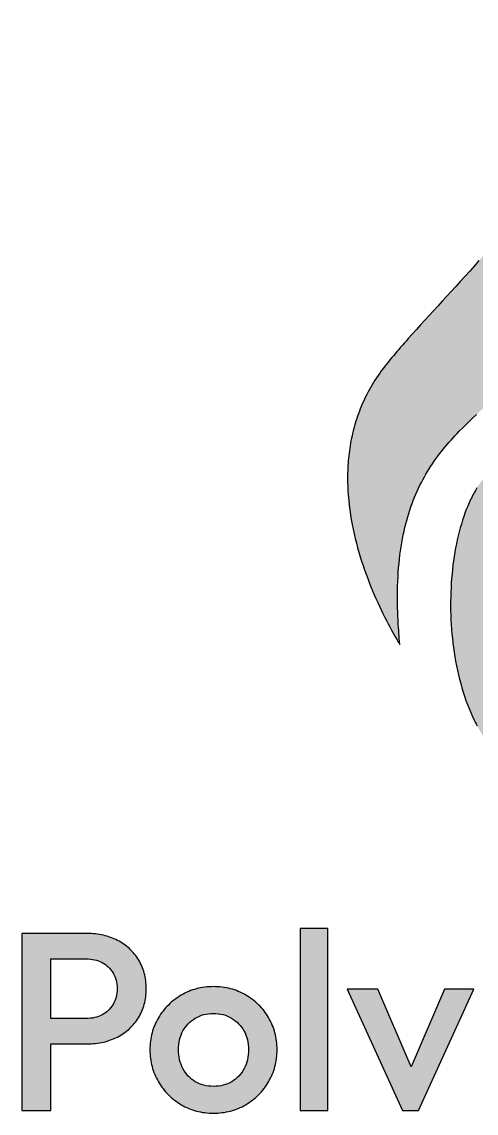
# Model space of a CAD drawing. Extents: x 508 to 1347, y -1414 to -579.
# Drawn here: x 508 to 841, y -1379 to -579 of the extents above; entities that cross this region are included whole.
import ezdxf

# ---------------------------------------------------------------- set-up
doc = ezdxf.new("R2010")
doc.units = 0
doc.layers.add('SYMBOL', color=30, linetype='Continuous')
doc.layers.add('WORDMARK', color=250, linetype='Continuous')

msp = doc.modelspace()

# ---------------------------------------------------------------- hatches: boundary and pattern name
at = {"layer": 'SYMBOL', "true_color": 0xd9480f}
msp.add_hatch(color=7, dxfattribs=at).paths.add_polyline_path([(784.87, -1033.02), (784.69, -1030.91), (784.52, -1028.81), (784.36, -1026.73), (784.22, -1024.67), (784.08, -1022.63), (783.96, -1020.61), (783.85, -1018.6), (783.75, -1016.62), (783.66, -1014.65), (783.58, -1012.71), (783.52, -1010.77), (783.46, -1008.86), (783.42, -1006.97), (783.39, -1005.09), (783.36, -1003.23), (783.35, -1001.39), (783.36, -999.57), (783.37, -997.76), (783.39, -995.97), (783.47, -992.44), (783.59, -988.97), (783.75, -985.57), (783.95, -982.24), (784.19, -978.97), (784.48, -975.76), (784.8, -972.61), (785.16, -969.52), (785.56, -966.49), (786, -963.51), (786.48, -960.59), (786.99, -957.73), (787.54, -954.92), (788.13, -952.17), (788.75, -949.46), (789.41, -946.81), (790.1, -944.21), (790.82, -941.65), (791.58, -939.15), (792.37, -936.68), (793.19, -934.27), (794.05, -931.9), (794.93, -929.57), (795.85, -927.28), (796.79, -925.04), (797.77, -922.83), (798.77, -920.66), (799.81, -918.53), (800.87, -916.44), (801.96, -914.38), (803.07, -912.36), (804.21, -910.37), (805.38, -908.41), (806.57, -906.48), (807.79, -904.58), (809.03, -902.71), (810.29, -900.87), (811.58, -899.05), (812.89, -897.26), (814.22, -895.49), (815.57, -893.75), (816.95, -892.03), (818.34, -890.33), (819.76, -888.65), (821.19, -886.98), (822.64, -885.34), (824.11, -883.71), (825.6, -882.1), (827.11, -880.5), (828.63, -878.91), (831.72, -875.78), (834.87, -872.68), (838.08, -869.62), (841.34, -866.57), (844.64, -863.54), (847.99, -860.51), (851.38, -857.48), (854.8, -854.43), (858.25, -851.36), (861.73, -848.26), (865.22, -845.12), (868.74, -841.93), (872.27, -838.68), (875.8, -835.36), (877.57, -833.68), (879.34, -831.97), (881.11, -830.24), (882.88, -828.49), (884.65, -826.72), (886.41, -824.92), (888.18, -823.1), (889.94, -821.25), (891.7, -819.37), (893.45, -817.47), (895.2, -815.53), (896.95, -813.56), (898.69, -811.56), (900.42, -809.53), (902.15, -807.46), (903.87, -805.36), (905.58, -803.22), (907.29, -801.04), (908.99, -798.83), (910.67, -796.57), (912.35, -794.27), (914.02, -791.93), (915.67, -789.55), (917.32, -787.12), (918.95, -784.65), (920.57, -782.13), (922.18, -779.56), (923.77, -776.95), (925.35, -774.28), (926.92, -771.57), (928.47, -768.8), (930, -765.97), (931.52, -763.1), (933.03, -760.17), (934.51, -757.18), (935.98, -754.13), (937.43, -751.02), (938.86, -747.86), (940.27, -744.63), (941.66, -741.34), (941.66, -743.2), (941.64, -745.04), (941.59, -746.88), (941.51, -748.72), (941.41, -750.54), (941.28, -752.36), (941.12, -754.17), (940.93, -755.98), (940.72, -757.78), (940.49, -759.57), (940.22, -761.36), (939.94, -763.14), (939.63, -764.91), (939.3, -766.67), (938.94, -768.43), (938.56, -770.18), (938.15, -771.93), (937.73, -773.66), (937.28, -775.39), (936.81, -777.12), (936.32, -778.83), (935.81, -780.55), (935.28, -782.25), (934.73, -783.95), (934.15, -785.63), (933.56, -787.32), (932.32, -790.66), (931.01, -793.98), (929.63, -797.27), (928.18, -800.53), (926.67, -803.77), (925.1, -806.98), (923.47, -810.16), (921.78, -813.31), (920.04, -816.43), (918.26, -819.53), (916.43, -822.6), (914.55, -825.64), (912.64, -828.66), (910.69, -831.64), (908.7, -834.6), (906.69, -837.53), (904.65, -840.43), (902.58, -843.31), (900.49, -846.16), (898.39, -848.97), (896.27, -851.77), (894.13, -854.53), (891.99, -857.26), (889.84, -859.97), (887.69, -862.65), (885.54, -865.3), (883.39, -867.92), (881.24, -870.52), (879.11, -873.09), (876.98, -875.62), (874.87, -878.13), (872.78, -880.62), (870.72, -883.07), (868.67, -885.49), (866.65, -887.89), (864.66, -890.26), (862.71, -892.6), (860.79, -894.91), (858.91, -897.2), (857.07, -899.45), (855.28, -901.68), (853.53, -903.88), (851.84, -906.05), (850.2, -908.19), (848.62, -910.3), (847.1, -912.39), (845.64, -914.44), (844.25, -916.47), (842.93, -918.47), (841.68, -920.43), (841.08, -921.41), (840.5, -922.38), (839.89, -923.43), (839.29, -924.5), (838.7, -925.59), (838.12, -926.7), (837.55, -927.83), (836.99, -928.98), (836.44, -930.15), (835.9, -931.34), (835.37, -932.54), (834.85, -933.77), (833.84, -936.26), (832.87, -938.82), (831.94, -941.45), (831.05, -944.14), (830.2, -946.88), (829.39, -949.68), (828.63, -952.54), (827.9, -955.45), (827.22, -958.41), (826.59, -961.41), (825.99, -964.46), (825.44, -967.55), (824.94, -970.67), (824.47, -973.84), (824.06, -977.04), (823.68, -980.27), (823.35, -983.52), (823.07, -986.81), (822.83, -990.12), (822.64, -993.45), (822.49, -996.79), (822.39, -1000.16), (822.34, -1003.54), (822.33, -1006.93), (822.37, -1010.32), (822.46, -1013.73), (822.6, -1017.14), (822.79, -1020.55), (823.02, -1023.95), (823.3, -1027.36), (823.63, -1030.76), (824.01, -1034.14), (824.45, -1037.52), (824.93, -1040.88), (825.46, -1044.23), (826.04, -1047.56), (826.67, -1050.87), (827.36, -1054.15), (828.09, -1057.4), (828.88, -1060.63), (829.72, -1063.83), (830.61, -1066.99), (831.56, -1070.11), (832.55, -1073.2), (833.6, -1076.24), (834.71, -1079.24), (835.87, -1082.19), (837.08, -1085.1), (838.35, -1087.95), (839.67, -1090.75), (840.35, -1092.13), (841.05, -1093.49), (841.76, -1094.84), (842.48, -1096.17), (843.22, -1097.49), (843.97, -1098.79), (844.74, -1100.08), (845.51, -1101.35), (846.31, -1102.6), (847.12, -1103.84), (847.94, -1105.06), (848.77, -1106.26), (849.62, -1107.44), (850.49, -1108.61), (851.37, -1109.76), (852.26, -1110.88), (853.17, -1111.99), (854.09, -1113.08), (853.68, -1111.07), (853.32, -1109.08), (853, -1107.1), (852.71, -1105.13), (852.46, -1103.18), (852.26, -1101.23), (852.09, -1099.3), (851.96, -1097.38), (851.87, -1095.48), (851.81, -1093.58), (851.79, -1091.7), (851.81, -1089.83), (851.86, -1087.97), (851.95, -1086.12), (852.07, -1084.29), (852.23, -1082.46), (852.42, -1080.65), (852.64, -1078.85), (852.9, -1077.06), (853.19, -1075.28), (853.51, -1073.51), (853.86, -1071.75), (854.25, -1070), (854.66, -1068.26), (855.11, -1066.53), (855.59, -1064.82), (856.09, -1063.11), (856.62, -1061.41), (857.19, -1059.72), (857.78, -1058.04), (858.39, -1056.37), (859.04, -1054.71), (859.71, -1053.06), (860.41, -1051.42), (861.13, -1049.79), (861.88, -1048.17), (862.66, -1046.55), (863.46, -1044.95), (864.28, -1043.35), (865.12, -1041.76), (865.99, -1040.18), (866.89, -1038.61), (867.8, -1037.05), (868.74, -1035.49), (869.69, -1033.95), (870.67, -1032.41), (871.67, -1030.87), (872.69, -1029.35), (873.73, -1027.83), (874.78, -1026.32), (876.95, -1023.32), (879.19, -1020.35), (881.5, -1017.41), (883.87, -1014.49), (886.3, -1011.6), (888.79, -1008.73), (891.33, -1005.89), (893.92, -1003.06), (896.55, -1000.26), (899.23, -997.48), (901.95, -994.72), (904.7, -991.98), (907.48, -989.25), (910.29, -986.54), (913.12, -983.85), (915.98, -981.17), (918.85, -978.5), (924.63, -973.21), (930.43, -967.96), (936.23, -962.74), (941.99, -957.56), (947.7, -952.39), (950.52, -949.82), (953.31, -947.24), (956.07, -944.67), (958.8, -942.1), (961.5, -939.52), (964.15, -936.95), (966.76, -934.37), (969.32, -931.79), (971.83, -929.21), (974.28, -926.62), (976.68, -924.03), (979.01, -921.43), (981.61, -918.44), (984.16, -915.47), (986.64, -912.5), (989.07, -909.54), (991.43, -906.59), (993.74, -903.64), (995.99, -900.7), (998.17, -897.77), (1000.3, -894.84), (1002.37, -891.93), (1004.39, -889.01), (1006.34, -886.11), (1008.24, -883.21), (1010.09, -880.32), (1011.87, -877.43), (1013.6, -874.56), (1015.28, -871.68), (1016.9, -868.82), (1018.46, -865.96), (1019.97, -863.1), (1021.42, -860.26), (1022.82, -857.42), (1024.17, -854.58), (1025.47, -851.75), (1026.71, -848.93), (1027.89, -846.11), (1029.03, -843.3), (1030.11, -840.5), (1031.15, -837.7), (1032.13, -834.9), (1033.06, -832.11), (1033.94, -829.33), (1034.76, -826.55), (1035.54, -823.78), (1036.27, -821.01), (1036.95, -818.25), (1037.58, -815.5), (1038.17, -812.74), (1038.7, -810), (1039.18, -807.26), (1039.62, -804.52), (1040.01, -801.79), (1040.36, -799.06), (1040.66, -796.34), (1040.91, -793.63), (1041.11, -790.91), (1041.27, -788.21), (1041.39, -785.5), (1041.45, -782.8), (1041.48, -780.11), (1041.46, -777.42), (1041.4, -774.74), (1041.29, -772.05), (1041.14, -769.38), (1040.94, -766.71), (1040.71, -764.04), (1040.43, -761.37), (1040.11, -758.71), (1039.75, -756.05), (1039.34, -753.4), (1038.9, -750.75), (1038.42, -748.11), (1037.89, -745.47), (1037.33, -742.83), (1036.72, -740.19), (1036.08, -737.56), (1035.4, -734.93), (1034.67, -732.31), (1033.92, -729.69), (1033.12, -727.07), (1032.28, -724.46), (1031.41, -721.84), (1030.5, -719.24), (1029.56, -716.63), (1028.57, -714.03), (1027.56, -711.43), (1026.5, -708.83), (1025.42, -706.24), (1024.29, -703.65), (1023.13, -701.06), (1021.94, -698.47), (1020.72, -695.89), (1019.46, -693.31), (1018.16, -690.73), (1016.84, -688.15), (1015.48, -685.58), (1014.09, -683.01), (1012.67, -680.44), (1011.21, -677.87), (1009.73, -675.3), (1008.21, -672.74), (1006.67, -670.18), (1005.09, -667.62), (1003.49, -665.06), (1001.85, -662.5), (1000.19, -659.95), (998.49, -657.39), (996.77, -654.84), (995.02, -652.29), (993.24, -649.74), (991.44, -647.2), (989.6, -644.65), (987.74, -642.11), (985.86, -639.56), (983.94, -637.02), (982.01, -634.48), (980.04, -631.94), (978.05, -629.4), (976.04, -626.86), (974, -624.32), (971.94, -621.79), (969.85, -619.25), (967.75, -616.72), (965.61, -614.18), (963.46, -611.65), (961.28, -609.11), (959.08, -606.58), (956.86, -604.05), (954.62, -601.51), (952.35, -598.98), (950.07, -596.45), (947.76, -593.92), (943.09, -588.85), (938.34, -583.79), (933.52, -578.72), (933.68, -580.83), (933.79, -582.94), (933.87, -585.06), (933.9, -587.18), (933.88, -589.3), (933.83, -591.42), (933.73, -593.54), (933.59, -595.67), (933.41, -597.79), (933.19, -599.92), (932.93, -602.05), (932.64, -604.19), (932.3, -606.32), (931.93, -608.45), (931.51, -610.59), (931.06, -612.73), (930.58, -614.86), (930.06, -617), (929.5, -619.14), (928.91, -621.28), (928.29, -623.42), (927.63, -625.56), (926.94, -627.7), (926.21, -629.84), (925.46, -631.98), (924.67, -634.12), (923.85, -636.26), (923, -638.4), (922.12, -640.54), (921.21, -642.68), (920.27, -644.82), (919.31, -646.95), (918.31, -649.09), (917.29, -651.22), (916.24, -653.36), (915.17, -655.49), (914.07, -657.62), (912.94, -659.75), (911.79, -661.87), (910.62, -664), (909.42, -666.12), (908.2, -668.24), (906.96, -670.36), (905.69, -672.48), (904.41, -674.59), (903.1, -676.7), (901.77, -678.81), (900.42, -680.92), (897.67, -685.12), (894.85, -689.31), (891.95, -693.48), (888.99, -697.64), (885.97, -701.79), (882.9, -705.92), (879.77, -710.03), (876.59, -714.12), (873.38, -718.2), (870.12, -722.25), (866.83, -726.28), (863.5, -730.29), (860.15, -734.28), (856.78, -738.24), (853.39, -742.17), (849.99, -746.08), (846.58, -749.97), (843.16, -753.82), (839.75, -757.65), (836.33, -761.45), (832.93, -765.21), (829.53, -768.95), (826.16, -772.65), (822.8, -776.31), (819.47, -779.95), (816.16, -783.54), (812.89, -787.1), (809.66, -790.63), (806.47, -794.11), (803.33, -797.55), (800.23, -800.96), (797.19, -804.32), (794.21, -807.64), (791.29, -810.92), (789.86, -812.54), (788.44, -814.15), (787.04, -815.75), (785.66, -817.34), (784.3, -818.91), (782.96, -820.48), (781.64, -822.03), (780.34, -823.57), (779.06, -825.1), (777.8, -826.62), (776.56, -828.12), (775.35, -829.61), (774.03, -831.28), (772.74, -832.95), (771.48, -834.63), (770.27, -836.32), (769.08, -838.02), (767.94, -839.72), (766.82, -841.43), (765.74, -843.15), (764.7, -844.87), (763.69, -846.6), (762.71, -848.34), (761.76, -850.08), (760.85, -851.83), (759.97, -853.58), (759.12, -855.34), (758.3, -857.11), (757.51, -858.88), (756.76, -860.65), (756.03, -862.43), (755.34, -864.22), (754.67, -866), (754.04, -867.79), (753.43, -869.59), (752.85, -871.39), (752.3, -873.19), (751.78, -874.99), (751.28, -876.8), (750.82, -878.61), (750.38, -880.42), (749.96, -882.24), (749.58, -884.06), (749.22, -885.87), (748.88, -887.69), (748.57, -889.51), (748.29, -891.34), (748.03, -893.16), (747.79, -894.98), (747.58, -896.81), (747.4, -898.63), (747.23, -900.45), (747.09, -902.28), (746.97, -904.1), (746.88, -905.92), (746.8, -907.75), (746.75, -909.57), (746.72, -911.39), (746.71, -913.2), (746.72, -915.02), (746.75, -916.83), (746.81, -918.64), (746.97, -922.26), (747.21, -925.86), (747.52, -929.45), (747.9, -933.03), (748.35, -936.59), (748.87, -940.13), (749.45, -943.65), (750.08, -947.15), (750.78, -950.62), (751.53, -954.07), (752.34, -957.49), (753.19, -960.88), (754.09, -964.25), (755.03, -967.58), (756.01, -970.87), (757.04, -974.13), (758.1, -977.35), (759.19, -980.53), (760.31, -983.68), (761.46, -986.77), (762.64, -989.83), (763.84, -992.83), (765.06, -995.79), (766.29, -998.7), (767.54, -1001.56), (768.8, -1004.36), (770.08, -1007.11), (771.35, -1009.8), (772.63, -1012.44), (773.92, -1015.01), (775.2, -1017.52), (776.47, -1019.97), (777.74, -1022.35), (779, -1024.66), (780.25, -1026.91), (781.49, -1029.08), (782.7, -1031.18), (783.9, -1033.21), (784.48, -1034.19), (785.07, -1035.16)])
at = {"layer": 'WORDMARK', "true_color": 0x16131f}
h = msp.add_hatch(color=7, dxfattribs=at)
h.paths.add_polyline_path([(560.34, -1327.81), (561.8, -1327.68), (563.24, -1327.5), (564.67, -1327.28), (566.07, -1327.03), (567.45, -1326.74), (568.82, -1326.4), (570.16, -1326.03), (571.49, -1325.62), (572.79, -1325.17), (574.08, -1324.68), (575.34, -1324.15), (576.59, -1323.59), (577.82, -1322.98), (579.02, -1322.34), (580.19, -1321.66), (581.33, -1320.96), (582.43, -1320.22), (583.51, -1319.45), (584.55, -1318.65), (585.56, -1317.82), (586.54, -1316.95), (587.48, -1316.05), (588.4, -1315.13), (589.28, -1314.16), (590.13, -1313.17), (590.95, -1312.15), (591.74, -1311.09), (592.49, -1310), (593.21, -1308.88), (593.9, -1307.73), (594.54, -1306.56), (595.14, -1305.36), (595.69, -1304.14), (596.2, -1302.89), (596.66, -1301.62), (597.08, -1300.32), (597.46, -1299), (597.79, -1297.66), (598.08, -1296.29), (598.32, -1294.89), (598.52, -1293.47), (598.67, -1292.03), (598.78, -1290.56), (598.85, -1289.07), (598.87, -1287.55), (598.85, -1286.03), (598.78, -1284.54), (598.67, -1283.07), (598.52, -1281.62), (598.32, -1280.2), (598.08, -1278.81), (597.79, -1277.44), (597.46, -1276.09), (597.08, -1274.77), (596.66, -1273.48), (596.2, -1272.2), (595.69, -1270.96), (595.14, -1269.73), (594.54, -1268.54), (593.9, -1267.36), (593.21, -1266.21), (592.49, -1265.09), (591.74, -1264.01), (590.95, -1262.95), (590.13, -1261.93), (589.28, -1260.93), (588.4, -1259.97), (587.48, -1259.04), (586.54, -1258.15), (585.56, -1257.28), (584.55, -1256.45), (583.51, -1255.65), (582.43, -1254.88), (581.33, -1254.14), (580.19, -1253.43), (579.02, -1252.76), (577.82, -1252.12), (576.59, -1251.51), (575.34, -1250.94), (574.08, -1250.41), (572.79, -1249.93), (571.49, -1249.48), (570.16, -1249.06), (568.82, -1248.69), (567.45, -1248.36), (566.07, -1248.07), (564.67, -1247.81), (563.24, -1247.6), (561.8, -1247.42), (560.34, -1247.28), (558.86, -1247.19), (557.36, -1247.13), (555.84, -1247.11), (528.94, -1247.11), (522.26, -1247.11), (507.6, -1247.11), (507.6, -1376.96), (528.94, -1376.96), (528.94, -1327.99), (555.84, -1327.99), (557.36, -1327.97), (558.86, -1327.91)])
h.paths.add_polyline_path([(559.51, -1266.04), (561.01, -1266.33), (562.45, -1266.71), (563.85, -1267.17), (565.2, -1267.72), (566.5, -1268.35), (567.74, -1269.06), (568.92, -1269.83), (570.03, -1270.68), (571.07, -1271.6), (572.04, -1272.58), (572.95, -1273.64), (573.8, -1274.76), (574.57, -1275.95), (575.27, -1277.21), (575.87, -1278.52), (576.38, -1279.89), (576.8, -1281.31), (577.12, -1282.79), (577.35, -1284.32), (577.49, -1285.91), (577.54, -1287.55), (577.49, -1289.19), (577.35, -1290.78), (577.12, -1292.31), (576.8, -1293.79), (576.38, -1295.21), (575.87, -1296.57), (575.27, -1297.89), (574.57, -1299.14), (573.8, -1300.34), (572.95, -1301.46), (572.04, -1302.52), (571.07, -1303.5), (570.03, -1304.42), (568.92, -1305.26), (567.74, -1306.04), (566.5, -1306.75), (565.2, -1307.38), (563.85, -1307.93), (562.45, -1308.39), (561.01, -1308.77), (559.51, -1309.06), (557.96, -1309.27), (556.37, -1309.4), (554.72, -1309.44), (528.94, -1309.44), (528.94, -1265.66), (554.72, -1265.66), (556.37, -1265.7), (557.96, -1265.83)], flags=0)
for points in [[(711.85, -1243.4), (711.85, -1376.96), (732.26, -1376.96), (732.26, -1243.4)], [(817.74, -1287.92), (793.27, -1344.86), (768.95, -1287.92), (746.32, -1287.92), (786.94, -1376.96), (798.81, -1376.96), (839.44, -1287.92)]]:
    msp.add_hatch(color=7, dxfattribs=at).paths.add_polyline_path(points)
h = msp.add_hatch(color=7, dxfattribs=at)
h.paths.add_polyline_path([(654.65, -1378.43), (656.2, -1378.21), (657.74, -1377.94), (659.25, -1377.63), (660.75, -1377.26), (662.22, -1376.85), (663.68, -1376.39), (665.11, -1375.88), (666.52, -1375.32), (667.91, -1374.72), (669.29, -1374.06), (670.64, -1373.36), (671.97, -1372.6), (673.28, -1371.81), (674.55, -1370.98), (675.78, -1370.12), (676.99, -1369.22), (678.15, -1368.29), (679.29, -1367.33), (680.39, -1366.33), (681.45, -1365.3), (682.49, -1364.23), (683.48, -1363.13), (684.45, -1362), (685.38, -1360.83), (686.28, -1359.63), (687.14, -1358.39), (687.97, -1357.12), (688.76, -1355.81), (689.51, -1354.48), (690.22, -1353.13), (690.87, -1351.76), (691.48, -1350.38), (692.04, -1348.97), (692.55, -1347.54), (693.01, -1346.1), (693.42, -1344.64), (693.78, -1343.16), (694.1, -1341.66), (694.37, -1340.14), (694.59, -1338.6), (694.76, -1337.04), (694.88, -1335.46), (694.95, -1333.87), (694.97, -1332.25), (694.95, -1330.64), (694.88, -1329.05), (694.76, -1327.47), (694.59, -1325.92), (694.37, -1324.38), (694.1, -1322.87), (693.78, -1321.37), (693.42, -1319.9), (693.01, -1318.44), (692.55, -1317), (692.04, -1315.58), (691.48, -1314.19), (690.87, -1312.81), (690.22, -1311.45), (689.51, -1310.11), (688.76, -1308.79), (687.97, -1307.5), (687.14, -1306.24), (686.28, -1305.01), (685.38, -1303.82), (684.45, -1302.66), (683.48, -1301.54), (682.49, -1300.45), (681.45, -1299.4), (680.39, -1298.38), (679.29, -1297.39), (678.15, -1296.44), (676.99, -1295.52), (675.78, -1294.63), (674.55, -1293.78), (673.28, -1292.97), (671.97, -1292.19), (670.64, -1291.44), (669.29, -1290.75), (667.91, -1290.11), (666.52, -1289.51), (665.11, -1288.96), (663.68, -1288.46), (662.22, -1288), (660.75, -1287.59), (659.25, -1287.24), (657.74, -1286.92), (656.2, -1286.66), (654.65, -1286.45), (653.07, -1286.28), (651.48, -1286.16), (649.86, -1286.09), (648.23, -1286.06), (646.61, -1286.09), (645.02, -1286.16), (643.44, -1286.28), (641.88, -1286.45), (640.35, -1286.67), (638.83, -1286.94), (637.33, -1287.25), (635.84, -1287.62), (634.38, -1288.03), (632.94, -1288.49), (631.51, -1289), (630.1, -1289.56), (628.72, -1290.17), (627.35, -1290.82), (626, -1291.53), (624.67, -1292.28), (623.36, -1293.07), (622.09, -1293.9), (620.85, -1294.76), (619.65, -1295.65), (618.48, -1296.57), (617.35, -1297.53), (616.25, -1298.52), (615.18, -1299.54), (614.15, -1300.59), (613.15, -1301.68), (612.19, -1302.8), (611.26, -1303.95), (610.36, -1305.13), (609.5, -1306.35), (608.67, -1307.6), (607.88, -1308.88), (607.13, -1310.19), (606.42, -1311.52), (605.77, -1312.87), (605.16, -1314.24), (604.6, -1315.63), (604.09, -1317.04), (603.63, -1318.47), (603.22, -1319.92), (602.85, -1321.39), (602.54, -1322.88), (602.27, -1324.39), (602.05, -1325.93), (601.88, -1327.48), (601.76, -1329.05), (601.69, -1330.64), (601.66, -1332.25), (601.69, -1333.87), (601.76, -1335.46), (601.88, -1337.04), (602.05, -1338.6), (602.27, -1340.14), (602.54, -1341.66), (602.85, -1343.16), (603.22, -1344.64), (603.63, -1346.1), (604.09, -1347.54), (604.6, -1348.97), (605.16, -1350.38), (605.77, -1351.76), (606.42, -1353.13), (607.13, -1354.48), (607.88, -1355.81), (608.67, -1357.12), (609.5, -1358.39), (610.36, -1359.63), (611.26, -1360.83), (612.19, -1362), (613.15, -1363.13), (614.15, -1364.23), (615.18, -1365.3), (616.25, -1366.33), (617.35, -1367.33), (618.48, -1368.29), (619.65, -1369.22), (620.85, -1370.12), (622.09, -1370.98), (623.36, -1371.81), (624.67, -1372.6), (626, -1373.36), (627.35, -1374.06), (628.72, -1374.72), (630.1, -1375.32), (631.51, -1375.88), (632.94, -1376.39), (634.38, -1376.85), (635.84, -1377.26), (637.33, -1377.63), (638.83, -1377.94), (640.35, -1378.21), (641.88, -1378.43), (643.44, -1378.6), (645.02, -1378.72), (646.61, -1378.79), (648.23, -1378.82), (649.86, -1378.79), (651.48, -1378.72), (653.07, -1378.6)])
h.paths.add_polyline_path([(641.2, -1358.3), (639.57, -1357.81), (637.98, -1357.22), (636.45, -1356.53), (634.96, -1355.72), (633.54, -1354.82), (632.2, -1353.84), (630.94, -1352.77), (629.77, -1351.62), (628.67, -1350.38), (627.66, -1349.06), (626.72, -1347.66), (625.87, -1346.17), (625.11, -1344.61), (624.45, -1343), (623.89, -1341.34), (623.44, -1339.63), (623.08, -1337.86), (622.83, -1336.05), (622.68, -1334.18), (622.63, -1332.25), (622.68, -1330.34), (622.83, -1328.48), (623.08, -1326.67), (623.44, -1324.93), (623.89, -1323.24), (624.45, -1321.61), (625.11, -1320.04), (625.87, -1318.53), (626.72, -1317.08), (627.66, -1315.72), (628.67, -1314.43), (629.77, -1313.22), (630.94, -1312.09), (632.2, -1311.03), (633.54, -1310.06), (634.96, -1309.16), (636.45, -1308.36), (637.98, -1307.66), (639.57, -1307.07), (641.2, -1306.59), (642.88, -1306.21), (644.61, -1305.94), (646.4, -1305.78), (648.23, -1305.73), (650.1, -1305.78), (651.91, -1305.94), (653.67, -1306.21), (655.37, -1306.59), (657.01, -1307.07), (658.59, -1307.66), (660.12, -1308.36), (661.58, -1309.16), (662.98, -1310.06), (664.31, -1311.03), (665.56, -1312.09), (666.73, -1313.22), (667.83, -1314.43), (668.85, -1315.72), (669.8, -1317.08), (670.67, -1318.53), (671.45, -1320.04), (672.13, -1321.61), (672.71, -1323.24), (673.18, -1324.93), (673.54, -1326.67), (673.8, -1328.48), (673.96, -1330.34), (674.01, -1332.25), (673.96, -1334.18), (673.81, -1336.05), (673.55, -1337.86), (673.2, -1339.63), (672.74, -1341.34), (672.18, -1343), (671.53, -1344.61), (670.77, -1346.17), (669.91, -1347.66), (668.98, -1349.06), (667.96, -1350.38), (666.87, -1351.62), (665.69, -1352.77), (664.43, -1353.84), (663.1, -1354.82), (661.68, -1355.72), (660.19, -1356.53), (658.64, -1357.22), (657.04, -1357.81), (655.39, -1358.3), (653.68, -1358.67), (651.92, -1358.94), (650.1, -1359.1), (648.23, -1359.15), (646.4, -1359.1), (644.61, -1358.94), (642.88, -1358.67)], flags=0)

# ---------------------------------------------------------------- linework, layer by layer
at = {"layer": 'SYMBOL'}
for points in [[(843.16, -753.82), (839.75, -757.65), (836.33, -761.45), (832.93, -765.21), (829.53, -768.95), (826.16, -772.65), (822.8, -776.31), (819.47, -779.95), (816.16, -783.54), (812.89, -787.1), (809.66, -790.63), (806.47, -794.11), (803.33, -797.55), (800.23, -800.96), (797.19, -804.32), (794.21, -807.64), (791.29, -810.92), (789.86, -812.54), (788.44, -814.15), (787.04, -815.75), (785.66, -817.34), (784.3, -818.91), (782.96, -820.48), (781.64, -822.03), (780.34, -823.57), (779.06, -825.1), (777.8, -826.62), (776.56, -828.12), (775.35, -829.61), (774.03, -831.28), (772.74, -832.95), (771.48, -834.63), (770.27, -836.32), (769.08, -838.02), (767.94, -839.72), (766.82, -841.43), (765.74, -843.15), (764.7, -844.87), (763.69, -846.6), (762.71, -848.34), (761.76, -850.08), (760.85, -851.83), (759.97, -853.58), (759.12, -855.34), (758.3, -857.11), (757.51, -858.88), (756.76, -860.65), (756.03, -862.43), (755.34, -864.22), (754.67, -866), (754.04, -867.79), (753.43, -869.59), (752.85, -871.39), (752.3, -873.19), (751.78, -874.99), (751.28, -876.8), (750.82, -878.61), (750.38, -880.42), (749.96, -882.24), (749.58, -884.06), (749.22, -885.87), (748.88, -887.69), (748.57, -889.51), (748.29, -891.34), (748.03, -893.16), (747.79, -894.98), (747.58, -896.81), (747.4, -898.63), (747.23, -900.45), (747.09, -902.28), (746.97, -904.1), (746.88, -905.92), (746.8, -907.75), (746.75, -909.57), (746.72, -911.39), (746.71, -913.2), (746.72, -915.02), (746.75, -916.83), (746.81, -918.64), (746.97, -922.26), (747.21, -925.86), (747.52, -929.45), (747.9, -933.03), (748.35, -936.59), (748.87, -940.13), (749.45, -943.65), (750.08, -947.15), (750.78, -950.62), (751.53, -954.07), (752.34, -957.49), (753.19, -960.88), (754.09, -964.25), (755.03, -967.58), (756.01, -970.87), (757.04, -974.13), (758.1, -977.35), (759.19, -980.53), (760.31, -983.68), (761.46, -986.77), (762.64, -989.83), (763.84, -992.83), (765.06, -995.79), (766.29, -998.7), (767.54, -1001.56), (768.8, -1004.36), (770.08, -1007.11), (771.35, -1009.8), (772.63, -1012.44), (773.92, -1015.01), (775.2, -1017.52), (776.47, -1019.97), (777.74, -1022.35), (779, -1024.66), (780.25, -1026.91), (781.49, -1029.08), (782.7, -1031.18), (783.9, -1033.21), (784.48, -1034.19), (785.07, -1035.16), (784.87, -1033.02), (784.87, -1033.02), (784.69, -1030.91), (784.52, -1028.81), (784.36, -1026.73), (784.22, -1024.67), (784.08, -1022.63), (783.96, -1020.61), (783.85, -1018.6), (783.75, -1016.62), (783.66, -1014.65), (783.58, -1012.71), (783.52, -1010.77), (783.46, -1008.86), (783.42, -1006.97), (783.39, -1005.09), (783.36, -1003.23), (783.35, -1001.39), (783.36, -999.57), (783.37, -997.76), (783.39, -995.97), (783.47, -992.44), (783.59, -988.97), (783.75, -985.57), (783.95, -982.24), (784.19, -978.97), (784.48, -975.76), (784.8, -972.61), (785.16, -969.52), (785.56, -966.49), (786, -963.51), (786.48, -960.59), (786.99, -957.73), (787.54, -954.92), (788.13, -952.17), (788.75, -949.46), (789.41, -946.81), (790.1, -944.21), (790.82, -941.65), (791.58, -939.15), (792.37, -936.68), (793.19, -934.27), (794.05, -931.9), (794.93, -929.57), (795.85, -927.28), (796.79, -925.04), (797.77, -922.83), (798.77, -920.66), (799.81, -918.53), (800.87, -916.44), (801.96, -914.38), (803.07, -912.36), (804.21, -910.37), (805.38, -908.41), (806.57, -906.48), (807.79, -904.58), (809.03, -902.71), (810.29, -900.87), (811.58, -899.05), (812.89, -897.26), (814.22, -895.49), (815.57, -893.75), (816.95, -892.03), (818.34, -890.33), (819.76, -888.65), (821.19, -886.98), (822.64, -885.34), (824.11, -883.71), (825.6, -882.1), (827.11, -880.5), (828.63, -878.91), (831.72, -875.78), (834.87, -872.68), (838.08, -869.62), (841.34, -866.57)], [(841.68, -920.43), (841.08, -921.41), (840.5, -922.38), (839.89, -923.43), (839.29, -924.5), (838.7, -925.59), (838.12, -926.7), (837.55, -927.83), (836.99, -928.98), (836.44, -930.15), (835.9, -931.34), (835.37, -932.54), (834.85, -933.77), (833.84, -936.26), (832.87, -938.82), (831.94, -941.45), (831.05, -944.14), (830.2, -946.88), (829.39, -949.68), (828.63, -952.54), (827.9, -955.45), (827.22, -958.41), (826.59, -961.41), (825.99, -964.46), (825.44, -967.55), (824.94, -970.67), (824.47, -973.84), (824.06, -977.04), (823.68, -980.27), (823.35, -983.52), (823.07, -986.81), (822.83, -990.12), (822.64, -993.45), (822.49, -996.79), (822.39, -1000.16), (822.34, -1003.54), (822.33, -1006.93), (822.37, -1010.32), (822.46, -1013.73), (822.6, -1017.14), (822.79, -1020.55), (823.02, -1023.95), (823.3, -1027.36), (823.63, -1030.76), (824.01, -1034.14), (824.45, -1037.52), (824.93, -1040.88), (825.46, -1044.23), (826.04, -1047.56), (826.67, -1050.87), (827.36, -1054.15), (828.09, -1057.4), (828.88, -1060.63), (829.72, -1063.83), (830.61, -1066.99), (831.56, -1070.11), (832.55, -1073.2), (833.6, -1076.24), (834.71, -1079.24), (835.87, -1082.19), (837.08, -1085.1), (838.35, -1087.95), (839.67, -1090.75), (840.35, -1092.13), (841.05, -1093.49), (841.76, -1094.84)]]:
    msp.add_lwpolyline(points, dxfattribs=at)
at = {"layer": 'WORDMARK'}
for points in [[(560.34, -1327.81), (561.8, -1327.68), (563.24, -1327.5), (564.67, -1327.28), (566.07, -1327.03), (567.45, -1326.74), (568.82, -1326.4), (570.16, -1326.03), (571.49, -1325.62), (572.79, -1325.17), (574.08, -1324.68), (575.34, -1324.15), (576.59, -1323.59), (577.82, -1322.98), (579.02, -1322.34), (580.19, -1321.66), (581.33, -1320.96), (582.43, -1320.22), (583.51, -1319.45), (584.55, -1318.65), (585.56, -1317.82), (586.54, -1316.95), (587.48, -1316.05), (588.4, -1315.13), (589.28, -1314.16), (590.13, -1313.17), (590.95, -1312.15), (591.74, -1311.09), (592.49, -1310), (593.21, -1308.88), (593.9, -1307.73), (594.54, -1306.56), (595.14, -1305.36), (595.69, -1304.14), (596.2, -1302.89), (596.66, -1301.62), (597.08, -1300.32), (597.46, -1299), (597.79, -1297.66), (598.08, -1296.29), (598.32, -1294.89), (598.52, -1293.47), (598.67, -1292.03), (598.78, -1290.56), (598.85, -1289.07), (598.87, -1287.55), (598.85, -1286.03), (598.78, -1284.54), (598.67, -1283.07), (598.52, -1281.62), (598.32, -1280.2), (598.08, -1278.81), (597.79, -1277.44), (597.46, -1276.09), (597.08, -1274.77), (596.66, -1273.48), (596.2, -1272.2), (595.69, -1270.96), (595.14, -1269.73), (594.54, -1268.54), (593.9, -1267.36), (593.21, -1266.21), (592.49, -1265.09), (591.74, -1264.01), (590.95, -1262.95), (590.13, -1261.93), (589.28, -1260.93), (588.4, -1259.97), (587.48, -1259.04), (586.54, -1258.15), (585.56, -1257.28), (584.55, -1256.45), (583.51, -1255.65), (582.43, -1254.88), (581.33, -1254.14), (580.19, -1253.43), (579.02, -1252.76), (577.82, -1252.12), (576.59, -1251.51), (575.34, -1250.94), (574.08, -1250.41), (572.79, -1249.93), (571.49, -1249.48), (570.16, -1249.06), (568.82, -1248.69), (567.45, -1248.36), (566.07, -1248.07), (564.67, -1247.81), (563.24, -1247.6), (561.8, -1247.42), (560.34, -1247.28), (558.86, -1247.19), (557.36, -1247.13), (555.84, -1247.11), (528.94, -1247.11), (522.26, -1247.11), (507.6, -1247.11), (507.6, -1376.96), (528.94, -1376.96), (528.94, -1327.99), (555.84, -1327.99), (557.36, -1327.97), (558.86, -1327.91), (560.34, -1327.81)], [(711.85, -1243.4), (711.85, -1376.96), (732.26, -1376.96), (732.26, -1243.4), (711.85, -1243.4)], [(559.51, -1266.04), (561.01, -1266.33), (562.45, -1266.71), (563.85, -1267.17), (565.2, -1267.72), (566.5, -1268.35), (567.74, -1269.06), (568.92, -1269.83), (570.03, -1270.68), (571.07, -1271.6), (572.04, -1272.58), (572.95, -1273.64), (573.8, -1274.76), (574.57, -1275.95), (575.27, -1277.21), (575.87, -1278.52), (576.38, -1279.89), (576.8, -1281.31), (577.12, -1282.79), (577.35, -1284.32), (577.49, -1285.91), (577.54, -1287.55), (577.49, -1289.19), (577.35, -1290.78), (577.12, -1292.31), (576.8, -1293.79), (576.38, -1295.21), (575.87, -1296.57), (575.27, -1297.89), (574.57, -1299.14), (573.8, -1300.34), (572.95, -1301.46), (572.04, -1302.52), (571.07, -1303.5), (570.03, -1304.42), (568.92, -1305.26), (567.74, -1306.04), (566.5, -1306.75), (565.2, -1307.38), (563.85, -1307.93), (562.45, -1308.39), (561.01, -1308.77), (559.51, -1309.06), (557.96, -1309.27), (556.37, -1309.4), (554.72, -1309.44), (528.94, -1309.44), (528.94, -1265.66), (554.72, -1265.66), (556.37, -1265.7), (557.96, -1265.83), (559.51, -1266.04)], [(654.65, -1378.43), (656.2, -1378.21), (657.74, -1377.94), (659.25, -1377.63), (660.75, -1377.26), (662.22, -1376.85), (663.68, -1376.39), (665.11, -1375.88), (666.52, -1375.32), (667.91, -1374.72), (669.29, -1374.06), (670.64, -1373.36), (671.97, -1372.6), (673.28, -1371.81), (674.55, -1370.98), (675.78, -1370.12), (676.99, -1369.22), (678.15, -1368.29), (679.29, -1367.33), (680.39, -1366.33), (681.45, -1365.3), (682.49, -1364.23), (683.48, -1363.13), (684.45, -1362), (685.38, -1360.83), (686.28, -1359.63), (687.14, -1358.39), (687.97, -1357.12), (688.76, -1355.81), (689.51, -1354.48), (690.22, -1353.13), (690.87, -1351.76), (691.48, -1350.38), (692.04, -1348.97), (692.55, -1347.54), (693.01, -1346.1), (693.42, -1344.64), (693.78, -1343.16), (694.1, -1341.66), (694.37, -1340.14), (694.59, -1338.6), (694.76, -1337.04), (694.88, -1335.46), (694.95, -1333.87), (694.97, -1332.25), (694.95, -1330.64), (694.88, -1329.05), (694.76, -1327.47), (694.59, -1325.92), (694.37, -1324.38), (694.1, -1322.87), (693.78, -1321.37), (693.42, -1319.9), (693.01, -1318.44), (692.55, -1317), (692.04, -1315.58), (691.48, -1314.19), (690.87, -1312.81), (690.22, -1311.45), (689.51, -1310.11), (688.76, -1308.79), (687.97, -1307.5), (687.14, -1306.24), (686.28, -1305.01), (685.38, -1303.82), (684.45, -1302.66), (683.48, -1301.54), (682.49, -1300.45), (681.45, -1299.4), (680.39, -1298.38), (679.29, -1297.39), (678.15, -1296.44), (676.99, -1295.52), (675.78, -1294.63), (674.55, -1293.78), (673.28, -1292.97), (671.97, -1292.19), (670.64, -1291.44), (669.29, -1290.75), (667.91, -1290.11), (666.52, -1289.51), (665.11, -1288.96), (663.68, -1288.46), (662.22, -1288), (660.75, -1287.59), (659.25, -1287.24), (657.74, -1286.92), (656.2, -1286.66), (654.65, -1286.45), (653.07, -1286.28), (651.48, -1286.16), (649.86, -1286.09), (648.23, -1286.06), (646.61, -1286.09), (645.02, -1286.16), (643.44, -1286.28), (641.88, -1286.45), (640.35, -1286.67), (638.83, -1286.94), (637.33, -1287.25), (635.84, -1287.62), (634.38, -1288.03), (632.94, -1288.49), (631.51, -1289), (630.1, -1289.56), (628.72, -1290.17), (627.35, -1290.82), (626, -1291.53), (624.67, -1292.28), (623.36, -1293.07), (622.09, -1293.9), (620.85, -1294.76), (619.65, -1295.65), (618.48, -1296.57), (617.35, -1297.53), (616.25, -1298.52), (615.18, -1299.54), (614.15, -1300.59), (613.15, -1301.68), (612.19, -1302.8), (611.26, -1303.95), (610.36, -1305.13), (609.5, -1306.35), (608.67, -1307.6), (607.88, -1308.88), (607.13, -1310.19), (606.42, -1311.52), (605.77, -1312.87), (605.16, -1314.24), (604.6, -1315.63), (604.09, -1317.04), (603.63, -1318.47), (603.22, -1319.92), (602.85, -1321.39), (602.54, -1322.88), (602.27, -1324.39), (602.05, -1325.93), (601.88, -1327.48), (601.76, -1329.05), (601.69, -1330.64), (601.66, -1332.25), (601.69, -1333.87), (601.76, -1335.46), (601.88, -1337.04), (602.05, -1338.6), (602.27, -1340.14), (602.54, -1341.66), (602.85, -1343.16), (603.22, -1344.64), (603.63, -1346.1), (604.09, -1347.54), (604.6, -1348.97), (605.16, -1350.38), (605.77, -1351.76), (606.42, -1353.13), (607.13, -1354.48), (607.88, -1355.81), (608.67, -1357.12), (609.5, -1358.39), (610.36, -1359.63), (611.26, -1360.83), (612.19, -1362), (613.15, -1363.13), (614.15, -1364.23), (615.18, -1365.3), (616.25, -1366.33), (617.35, -1367.33), (618.48, -1368.29), (619.65, -1369.22), (620.85, -1370.12), (622.09, -1370.98), (623.36, -1371.81), (624.67, -1372.6), (626, -1373.36), (627.35, -1374.06), (628.72, -1374.72), (630.1, -1375.32), (631.51, -1375.88), (632.94, -1376.39), (634.38, -1376.85), (635.84, -1377.26), (637.33, -1377.63), (638.83, -1377.94), (640.35, -1378.21), (641.88, -1378.43), (643.44, -1378.6), (645.02, -1378.72), (646.61, -1378.79), (648.23, -1378.82), (649.86, -1378.79), (651.48, -1378.72), (653.07, -1378.6), (654.65, -1378.43)], [(817.74, -1287.92), (793.27, -1344.86), (768.95, -1287.92), (746.32, -1287.92), (786.94, -1376.96), (798.81, -1376.96), (839.44, -1287.92), (817.74, -1287.92)], [(641.2, -1358.3), (639.57, -1357.81), (637.98, -1357.22), (636.45, -1356.53), (634.96, -1355.72), (633.54, -1354.82), (632.2, -1353.84), (630.94, -1352.77), (629.77, -1351.62), (628.67, -1350.38), (627.66, -1349.06), (626.72, -1347.66), (625.87, -1346.17), (625.11, -1344.61), (624.45, -1343), (623.89, -1341.34), (623.44, -1339.63), (623.08, -1337.86), (622.83, -1336.05), (622.68, -1334.18), (622.63, -1332.25), (622.68, -1330.34), (622.83, -1328.48), (623.08, -1326.67), (623.44, -1324.93), (623.89, -1323.24), (624.45, -1321.61), (625.11, -1320.04), (625.87, -1318.53), (626.72, -1317.08), (627.66, -1315.72), (628.67, -1314.43), (629.77, -1313.22), (630.94, -1312.09), (632.2, -1311.03), (633.54, -1310.06), (634.96, -1309.16), (636.45, -1308.36), (637.98, -1307.66), (639.57, -1307.07), (641.2, -1306.59), (642.88, -1306.21), (644.61, -1305.94), (646.4, -1305.78), (648.23, -1305.73), (650.1, -1305.78), (651.91, -1305.94), (653.67, -1306.21), (655.37, -1306.59), (657.01, -1307.07), (658.59, -1307.66), (660.12, -1308.36), (661.58, -1309.16), (662.98, -1310.06), (664.31, -1311.03), (665.56, -1312.09), (666.73, -1313.22), (667.83, -1314.43), (668.85, -1315.72), (669.8, -1317.08), (670.67, -1318.53), (671.45, -1320.04), (672.13, -1321.61), (672.71, -1323.24), (673.18, -1324.93), (673.54, -1326.67), (673.8, -1328.48), (673.96, -1330.34), (674.01, -1332.25), (673.96, -1334.18), (673.81, -1336.05), (673.55, -1337.86), (673.2, -1339.63), (672.74, -1341.34), (672.18, -1343), (671.53, -1344.61), (670.77, -1346.17), (669.91, -1347.66), (668.98, -1349.06), (667.96, -1350.38), (666.87, -1351.62), (665.69, -1352.77), (664.43, -1353.84), (663.1, -1354.82), (661.68, -1355.72), (660.19, -1356.53), (658.64, -1357.22), (657.04, -1357.81), (655.39, -1358.3), (653.68, -1358.67), (651.92, -1358.94), (650.1, -1359.1), (648.23, -1359.15), (646.4, -1359.1), (644.61, -1358.94), (642.88, -1358.67), (641.2, -1358.3)]]:
    msp.add_lwpolyline(points, close=True, dxfattribs=at)

doc.saveas('drawing.dxf')
